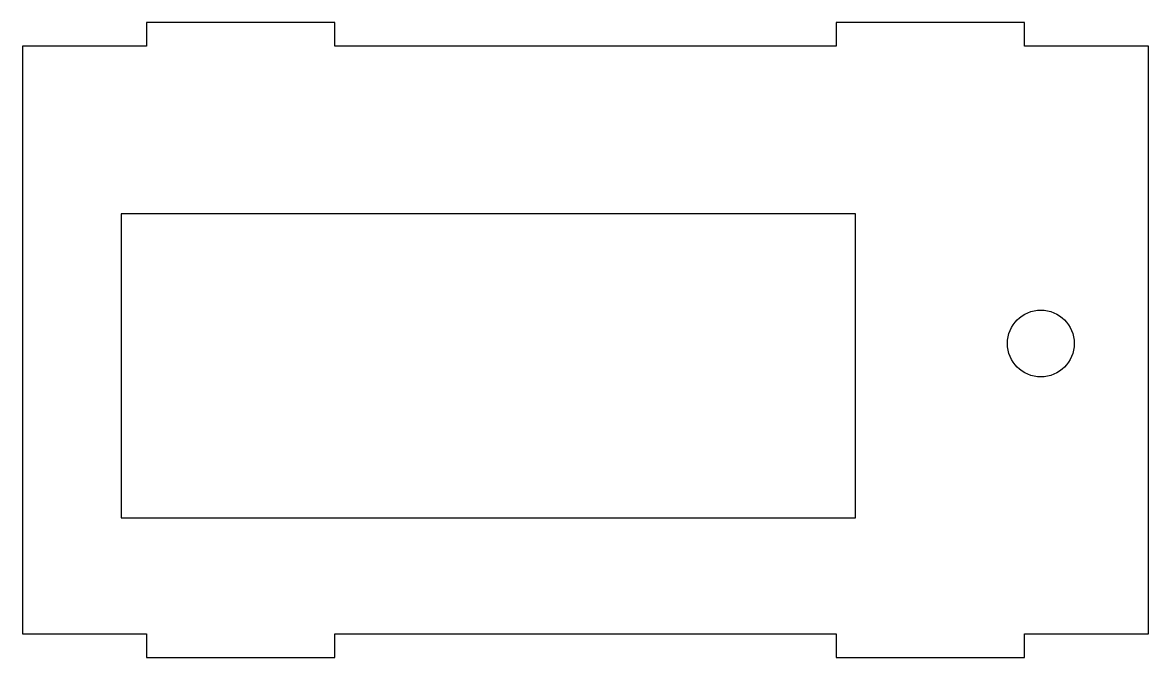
# Model space of a CAD drawing. Extents: x -8.3 to 6.9, y -4.2 to 4.4.
import ezdxf

# ---------------------------------------------------------------- set-up
doc = ezdxf.new("R2010")
doc.units = 0
doc.layers.get('0').update_dxf_attribs({"linetype": 'CONTINUOUS'})

msp = doc.modelspace()

# ---------------------------------------------------------------- linework, layer by layer
at = {"color": 7, "linetype": 'CONTINUOUS'}
for p, q in [((-4.118, 4.383), (-6.658, 4.383)), ((-6.658, 4.383), (-6.658, 4.066)), ((-4.118, 4.066), (-4.118, 4.383)), ((5.18, 4.383), (2.64, 4.383)), ((2.64, 4.383), (2.64, 4.066)), ((5.18, 4.066), (5.18, 4.383)), ((-8.33, 4.066), (-8.33, -3.866)), ((-6.658, 4.066), (-8.33, 4.066)), ((2.64, 4.066), (-4.118, 4.066)), ((6.852, 4.066), (5.18, 4.066)), ((6.852, -3.866), (6.852, 4.066)), ((-7, 1.803), (-7, -2.297)), ((2.9, 1.803), (-7, 1.803)), ((2.9, -2.297), (2.9, 1.803)), ((-7, -2.297), (2.9, -2.297)), ((-8.33, -3.866), (-6.658, -3.866)), ((-6.658, -3.866), (-6.658, -4.183)), ((-4.118, -4.183), (-4.118, -3.866)), ((-4.118, -3.866), (2.64, -3.866)), ((2.64, -3.866), (2.64, -4.183)), ((5.18, -4.183), (5.18, -3.866)), ((5.18, -3.866), (6.852, -3.866)), ((-6.658, -4.183), (-4.118, -4.183)), ((2.64, -4.183), (5.18, -4.183))]:
    msp.add_line(p, q, dxfattribs=at)
msp.add_circle((5.4, 0.053), 0.45, dxfattribs=at)

doc.saveas('drawing.dxf')
